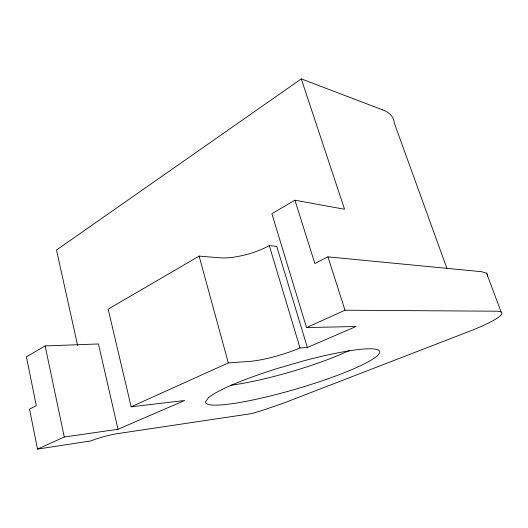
<?xml version="1.0" encoding="UTF-8"?>
<svg xmlns="http://www.w3.org/2000/svg" width="528" height="528" viewBox="0 0 528 528"><rect width="100%" height="100%" fill="white"/><g stroke="black" fill="none" stroke-linecap="round" stroke-linejoin="round"><path stroke-width="0.79" d="M382.424 109.804L301.283 78.903L56.503 250.021L77.629 345.444M301.283 78.903L344.546 209.253L294.934 200.218L271.854 213.708L306.537 327.584L356.07 326.482L307.355 347.516L276.745 246.404L269.306 245.619A37.283 11.629 -16.3 0 1 220.136 257.809L199.122 256.12L108.154 309.17L131.149 406.804L184.642 400.501L118.008 429.277L64.277 437.012L37.521 449.097L29.522 409.127L36.3 405.695L26.4 356.829L45.137 345.919L98.459 343.966L118.008 429.277M501.138 312.008L486.532 273.167L481.602 271.696L327.914 256.852L314.853 263.538L294.934 200.218M131.149 406.804L228.314 362.921L249.236 361.436A38.742 6.864 -16.2 0 0 300.003 347.919L307.355 347.516M306.537 327.584L345.002 310.213L496.393 311.203A62.74 8.468 -17.8 0 1 468.131 331.822L282.909 403.379L261.122 410.817L251.394 413.648L118.074 433.547A19.503 2.422 -14.6 0 0 91.146 440.873L37.521 449.097M446.906 268.356L394.198 122.78A78.071 30.611 -19.5 0 0 382.47 109.778M327.914 256.852L345.002 310.213M269.306 245.619L300.003 347.919M199.122 256.12L228.314 362.921M45.137 345.919L64.277 437.012M486.532 273.167A61.868 11.273 -18.4 0 1 487.265 276.071M349.595 350.381A90.123 14.665 -16.3 0 1 231.099 385.222M208.441 397.703L205.471 402.013A90.737 12.553 -16.3 0 0 289.529 390.911A90.737 12.553 -16.3 0 0 379.526 353.08A90.737 12.553 -16.3 0 0 302.973 361.027L277.609 368.399A90.737 12.553 -16.3 0 0 208.441 397.703"/></g></svg>
